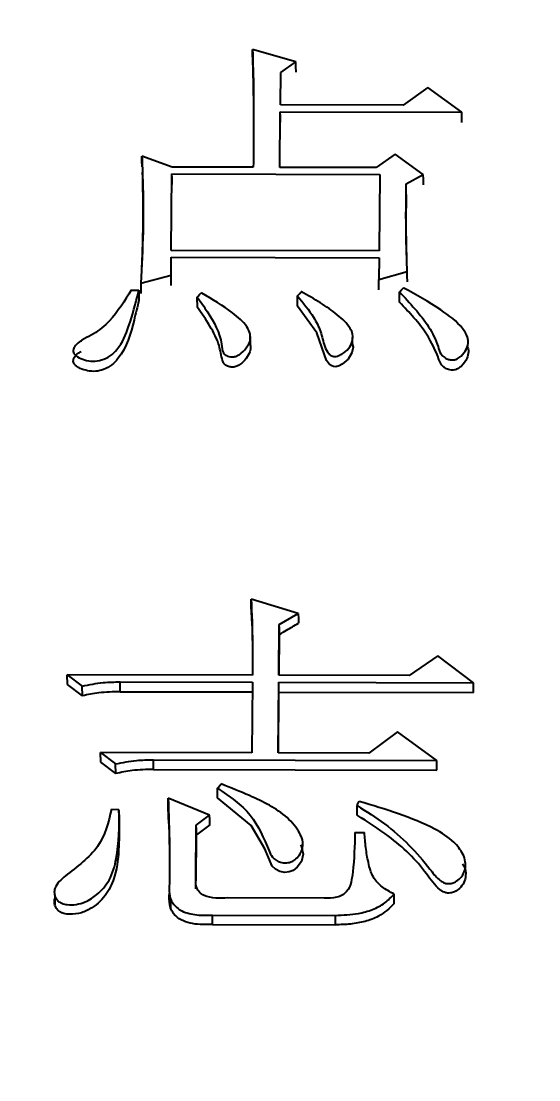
# Model space of a CAD drawing. Header units: millimetres. Extents: x 2312 to 3992, y 755 to 1943.
# Drawn here: x 2745.79 to 2748.46, y 1711.8 to 1717.25 of the extents above; entities that cross this region are included whole.
import ezdxf

# ---------------------------------------------------------------- set-up
doc = ezdxf.new("R2010")
doc.units = ezdxf.units.MM
doc.layers.add('标注', color=3, linetype='Continuous', lineweight=13)
doc.styles.add('SLDTEXTSTYLE1', font='txt.shx', dxfattribs={"width": 0.7, "bigfont": 'gbcbig.shx'})
doc.dimstyles.new('SLDDIMSTYLE12$0', dxfattribs={"dimtxt": 12, "dimasz": 10, "dimexe": 0, "dimexo": 0.0625, "dimgap": 0.875, "dimtad": 1, "dimdec": 1, "dimlfac": 1.8, "dimrnd": 1e-09, "dimzin": 12, "dimdsep": 46, "dimtxsty": 'SLDTEXTSTYLE1', "dimcen": 0.09, "dimdle": 8.16, "dimclrd": 3, "dimclre": 3, "dimadec": 0, "dimazin": 3, "dimtfac": 1, "dimtdec": 1, "dimtofl": 0, "dimtmove": 0, "dimatfit": 3, "dimfxl": 0, "dimfrac": 2, "dimtolj": 1, "dimlwd": 5, "dimlwe": 5, "dimarcsym": 0})

# ---------------------------------------------------------------- blocks, each defined once
blk = doc.blocks.new('*D45')
at = {"layer": 'Defpoints', "color": 0, "transparency": 16777216}
for p in [(2923.8087, 1855.6408), (2923.8087, 1839.6737), (2684.6011, 1694.1345)]:
    blk.add_point(p, dxfattribs=at)
at = {"layer": '标注', "color": 3, "lineweight": 5, "transparency": 16777216}
blk.add_line((2684.6011, 1694.197), (2684.6011, 1855.6408), dxfattribs=at)
at = {"layer": '标注', "color": 3, "linetype": 'Continuous', "lineweight": 5, "transparency": 16777216}
for p, q in [((2694.6011, 1855.6408), (2913.8087, 1855.6408)), ((2923.8087, 1839.7362), (2923.8087, 1855.6408))]:
    blk.add_line(p, q, dxfattribs=at)
at = {"layer": '标注', "color": 3, "transparency": 16777216}
for points in [[(2694.6011, 1857.3075), (2694.6011, 1853.9742), (2684.6011, 1855.6408)], [(2913.8087, 1857.3075), (2913.8087, 1853.9742), (2923.8087, 1855.6408)]]:
    blk.add_solid(points, dxfattribs=at)
at = {"layer": '标注', "color": 0, "transparency": 16777216, "insert": (2804.2049, 1867.9444), "char_height": 10, "attachment_point": 5, "style": 'SLDTEXTSTYLE1'}
blk.add_mtext('\\A1;{\\H2.28571x;290}', dxfattribs=at)

msp = doc.modelspace()

# ---------------------------------------------------------------- linework, layer by layer
at = {"color": 7, "linetype": 'Continuous', "lineweight": 25}
for p, q in [((2747.2102, 1717.0389), (2746.9869, 1717.1019)), ((2746.9881, 1717.0219), (2746.9875, 1717.047)), ((2747.1318, 1716.9834), (2747.2102, 1717.0389)), ((2747.1301, 1716.8163), (2747.1318, 1716.9834)), ((2747.1324, 1716.9291), (2747.1318, 1716.9834)), ((2747.8904, 1716.9052), (2747.7629, 1716.8149)), ((2748.0644, 1716.7794), (2747.8904, 1716.9052)), ((2747.127, 1716.4948), (2747.1298, 1716.7814)), ((2747.1298, 1716.7814), (2748.0644, 1716.7794)), ((2747.7629, 1716.8149), (2747.1301, 1716.8163)), ((2747.7216, 1716.5635), (2747.6235, 1716.4937)), ((2747.8666, 1716.4581), (2747.7216, 1716.5635)), ((2746.5721, 1716.496), (2746.4169, 1716.5523)), ((2746.5681, 1716.0673), (2746.5718, 1716.4609)), ((2746.5718, 1716.4609), (2747.6427, 1716.4586)), ((2746.9908, 1716.4951), (2746.5721, 1716.496)), ((2747.6235, 1716.4937), (2747.127, 1716.4948)), ((2747.6427, 1716.4586), (2747.6389, 1716.065)), ((2747.7785, 1716.4092), (2747.8666, 1716.4581)), ((2747.7791, 1716.3554), (2747.7785, 1716.4092)), ((2747.7791, 1716.3554), (2747.7786, 1716.2853)), ((2747.6389, 1716.065), (2746.5681, 1716.0673)), ((2746.5669, 1715.9403), (2746.5677, 1716.0321)), ((2746.5677, 1716.0321), (2747.6386, 1716.0298)), ((2746.5683, 1715.9789), (2746.5677, 1716.0321)), ((2747.6386, 1716.0298), (2747.6375, 1715.9168)), ((2747.6375, 1715.9168), (2747.784, 1715.9589)), ((2746.4107, 1715.8983), (2746.5669, 1715.9403)), ((2747.6381, 1715.8637), (2747.6375, 1715.9168)), ((2746.3617, 1715.8631), (2746.4006, 1715.863)), ((2746.4006, 1715.863), (2746.4012, 1715.81)), ((2747.7447, 1715.8), (2747.7441, 1715.8531)), ((2746.7027, 1715.7739), (2746.7021, 1715.827)), ((2747.2188, 1715.7799), (2747.2182, 1715.833)), ((2746.9755, 1715.5788), (2746.9749, 1715.6318)), ((2747.5012, 1715.6383), (2747.5012, 1715.6412)), ((2746.102, 1715.6011), (2746.1021, 1715.5967)), ((2747.5018, 1715.5882), (2747.5014, 1715.6188)), ((2748.0904, 1715.6267), (2748.0903, 1715.6302)), ((2747.2226, 1714.1984), (2746.9799, 1714.2712)), ((2746.9805, 1714.2203), (2746.9823, 1714.1607)), ((2747.1248, 1714.1408), (2747.2226, 1714.1984)), ((2747.1225, 1713.8799), (2747.1248, 1714.1408)), ((2747.1235, 1713.8799), (2747.1254, 1714.0901)), ((2747.9411, 1713.9797), (2747.7942, 1713.8785)), ((2748.1248, 1713.8415), (2747.9411, 1713.9797)), ((2746.0321, 1713.8823), (2746.1095, 1713.824)), ((2746.9862, 1713.8802), (2746.0321, 1713.8823)), ((2746.0328, 1713.832), (2746.0321, 1713.8823)), ((2746.3044, 1713.8454), (2746.9858, 1713.8439)), ((2746.305, 1713.7951), (2746.3044, 1713.8454)), ((2746.9858, 1713.8439), (2746.9826, 1713.4801)), ((2747.1189, 1713.4798), (2747.1221, 1713.8436)), ((2747.1221, 1713.8436), (2748.1248, 1713.8415)), ((2747.7942, 1713.8785), (2747.1225, 1713.8799)), ((2746.1101, 1713.7738), (2746.0328, 1713.832)), ((2746.1101, 1713.7738), (2746.1095, 1713.824)), ((2746.305, 1713.7951), (2746.9854, 1713.7937)), ((2747.12, 1713.4798), (2747.1228, 1713.7934)), ((2747.1228, 1713.7934), (2748.1255, 1713.7912)), ((2747.7332, 1713.5878), (2747.5862, 1713.4788)), ((2747.9364, 1713.4416), (2747.7332, 1713.5878)), ((2746.2038, 1713.4818), (2746.2812, 1713.4232)), ((2746.9826, 1713.4801), (2746.2038, 1713.4818)), ((2746.2045, 1713.432), (2746.2038, 1713.4818)), ((2747.5862, 1713.4788), (2747.1189, 1713.4798)), ((2746.2819, 1713.3735), (2746.2045, 1713.432)), ((2746.2819, 1713.3735), (2746.2812, 1713.4232)), ((2746.4761, 1713.4447), (2747.9364, 1713.4416)), ((2746.4767, 1713.395), (2746.4761, 1713.4447)), ((2746.4767, 1713.395), (2747.937, 1713.3918)), ((2746.8064, 1713.2483), (2746.8058, 1713.2979)), ((2746.7657, 1713.159), (2746.5523, 1713.2473)), ((2746.2596, 1713.1894), (2746.2986, 1713.1893)), ((2746.2987, 1713.1837), (2746.2993, 1713.1399)), ((2746.5553, 1713.1163), (2746.5529, 1713.1979)), ((2747.5261, 1713.1592), (2747.5254, 1713.2086)), ((2746.2999, 1713.1112), (2746.2992, 1713.161)), ((2746.6971, 1713.1079), (2746.7657, 1713.159)), ((2746.6947, 1712.829), (2746.6971, 1713.1079)), ((2746.7663, 1713.1097), (2746.6977, 1713.0586)), ((2747.5145, 1713.0695), (2747.5632, 1713.0694)), ((2746.6957, 1712.8205), (2746.6977, 1713.0586)), ((2747.2345, 1713.0526), (2747.2345, 1713.057)), ((2748.07, 1712.959), (2748.07, 1712.9594)), ((2746.5582, 1712.8073), (2746.5582, 1712.807)), ((2746.6953, 1712.7802), (2746.6947, 1712.829)), ((2745.9678, 1712.747), (2745.9684, 1712.6978)), ((2747.7169, 1712.7045), (2747.7163, 1712.7533)), ((2746.5641, 1712.7319), (2746.5647, 1712.6828)), ((2747.3559, 1712.732), (2746.8594, 1712.7331)), ((2746.7807, 1712.6449), (2747.4135, 1712.6435)), ((2746.7814, 1712.5963), (2746.7807, 1712.6449)), ((2747.4142, 1712.5949), (2747.4135, 1712.6435)), ((2746.7814, 1712.5963), (2747.4142, 1712.5949))]:
    msp.add_line(p, q, dxfattribs=at)
at = {"color": 7, "linetype": 'Continuous', "lineweight": 25, "flags": 128}
for points in [[(2746.9875, 1717.0474), (2746.9871, 1717.0777), (2746.9869, 1717.1019)], [(2747.2108, 1716.9844), (2747.2104, 1717.0148), (2747.2102, 1717.0389)], [(2747.1304, 1716.7273), (2747.1301, 1716.7575), (2747.1298, 1716.7814)], [(2748.065, 1716.7253), (2748.0646, 1716.7554), (2748.0644, 1716.7794)], [(2746.4175, 1716.4983), (2746.4172, 1716.5285), (2746.4169, 1716.5523)], [(2746.5724, 1716.4072), (2746.5721, 1716.4372), (2746.5718, 1716.4609)], [(2747.8672, 1716.4044), (2747.8668, 1716.4344), (2747.8666, 1716.4581)], [(2747.7846, 1715.9058), (2747.7842, 1715.9355), (2747.784, 1715.9589)], [(2746.5675, 1715.8873), (2746.5671, 1715.9169), (2746.5669, 1715.9403)], [(2746.4107, 1715.8983), (2746.411, 1715.8685), (2746.4113, 1715.8453)], [(2747.2181, 1715.8329), (2747.2231, 1715.8382), (2747.2304, 1715.8462), (2747.2378, 1715.8541)], [(2747.7441, 1715.853), (2747.7539, 1715.8636), (2747.7637, 1715.8742)], [(2746.7021, 1715.827), (2746.707, 1715.8323), (2746.7144, 1715.8402), (2746.7218, 1715.8481)], [(2747.5004, 1715.5879), (2747.5044, 1715.5688), (2747.4988, 1715.5396), (2747.48, 1715.5075), (2747.4483, 1715.481), (2747.4327, 1715.4732), (2747.4151, 1715.4686), (2747.4045, 1715.4689), (2747.3948, 1715.4721), (2747.3832, 1715.4803), (2747.3676, 1715.5009), (2747.3567, 1715.5292), (2747.3173, 1715.6428), (2747.2188, 1715.7799), (2747.2188, 1715.7799)], [(2746.9805, 1714.2203), (2746.9802, 1714.2488), (2746.9799, 1714.2712)], [(2747.2226, 1714.1984), (2747.223, 1714.17), (2747.2233, 1714.1476)], [(2747.1254, 1714.0901), (2747.125, 1714.1185), (2747.1248, 1714.1408)], [(2747.1228, 1713.7934), (2747.1224, 1713.8215), (2747.1221, 1713.8436)], [(2748.1255, 1713.7912), (2748.1251, 1713.8194), (2748.1248, 1713.8415)], [(2747.937, 1713.3918), (2747.9366, 1713.4197), (2747.9364, 1713.4416)], [(2746.8058, 1713.2979), (2746.8109, 1713.3036), (2746.8182, 1713.3117), (2746.8255, 1713.3198)], [(2746.5529, 1713.1979), (2746.5526, 1713.2255), (2746.5523, 1713.2473)], [(2747.2336, 1713.0068), (2747.2399, 1712.9962), (2747.247, 1712.9588), (2747.2383, 1712.9213), (2747.2173, 1712.8908), (2747.1967, 1712.8748), (2747.1756, 1712.8667), (2747.1525, 1712.8648), (2747.128, 1712.8691), (2747.1043, 1712.8811), (2747.0885, 1712.8975), (2747.0495, 1712.9866), (2746.9797, 1713.1056), (2746.8064, 1713.2483), (2746.8064, 1713.2483)], [(2746.7663, 1713.1097), (2746.766, 1713.1373), (2746.7657, 1713.159)], [(2746.6977, 1713.0586), (2746.6974, 1713.0862), (2746.6971, 1713.1079)]]:
    msp.add_lwpolyline(points, dxfattribs=at)
at = {"color": 7, "linetype": 'Continuous', "lineweight": 25}
for points, knots in [([(2746.9869, 1717.1019), (2746.9889, 1717.0319), (2746.9929, 1716.8962), (2746.9921, 1716.6939), (2746.9912, 1716.5613), (2746.9908, 1716.4951)], [0, 0, 0, 0, 0.347084, 0.67353, 1, 1, 1, 1]), ([(2746.9879, 1717.0365), (2746.9879, 1717.0365), (2746.9879, 1717.0366), (2746.9879, 1717.0347), (2746.9888, 1716.9799), (2746.9912, 1716.872), (2746.9922, 1716.7526), (2746.992, 1716.6902), (2746.9919, 1716.6572)], [0, 0, 0, 0, 0.001543, 0.005168, 0.028854, 0.459032, 0.714314, 1, 1, 1, 1]), ([(2746.4169, 1716.5523), (2746.4185, 1716.5104), (2746.4233, 1716.3809), (2746.4258, 1716.163), (2746.4157, 1715.9866), (2746.4107, 1715.8983)], [0, 0, 0, 0, 0.193295, 0.596284, 1, 1, 1, 1]), ([(2746.4186, 1716.4696), (2746.4207, 1716.3909), (2746.4237, 1716.2717), (2746.4197, 1716.0995), (2746.4169, 1716.0197), (2746.4155, 1715.9858), (2746.4149, 1715.9738), (2746.4149, 1715.973), (2746.4149, 1715.9726)], [0, 0, 0, 0, 0.507626, 0.768682, 0.896892, 0.948096, 0.973918, 1, 1, 1, 1]), ([(2747.784, 1715.9589), (2747.782, 1716.0079), (2747.7781, 1716.1076), (2747.7769, 1716.2577), (2747.778, 1716.3587), (2747.7785, 1716.4092)], [0, 0, 0, 0, 0.325541, 0.662724, 1, 1, 1, 1]), ([(2747.7822, 1716.0028), (2747.7822, 1716.0028), (2747.7822, 1716.0027), (2747.7822, 1716.005), (2747.7812, 1716.0358), (2747.7781, 1716.1561), (2747.7783, 1716.239), (2747.7784, 1716.2872)], [0, 0, 0, 0, 0.000255, 0.005923, 0.040858, 0.441469, 1, 1, 1, 1]), ([(2746.3618, 1715.863), (2746.328, 1715.8078), (2746.2771, 1715.7248), (2746.1732, 1715.6331), (2746.0925, 1715.6032), (2746.066, 1715.5668), (2746.0621, 1715.5527), (2746.0637, 1715.5414), (2746.0712, 1715.5298), (2746.0896, 1715.5155), (2746.1217, 1715.5022), (2746.1649, 1715.4947), (2746.2121, 1715.502), (2746.2556, 1715.523), (2746.3126, 1715.578), (2746.3574, 1715.6934), (2746.3857, 1715.797), (2746.4, 1715.8601), (2746.4006, 1715.863)], [0, 0, 0, 0, 0.193821, 0.291259, 0.3882, 0.408732, 0.421979, 0.432992, 0.444006, 0.462623, 0.497454, 0.535246, 0.573618, 0.617485, 0.662114, 0.796587, 0.990896, 1, 1, 1, 1]), ([(2747.2182, 1715.8329), (2747.248, 1715.7974), (2747.296, 1715.74), (2747.3406, 1715.6503), (2747.3517, 1715.5849), (2747.3714, 1715.5426), (2747.3889, 1715.527), (2747.4002, 1715.5217), (2747.4124, 1715.5204), (2747.4291, 1715.5237), (2747.4547, 1715.5364), (2747.4836, 1715.5608), (2747.5023, 1715.5969), (2747.5061, 1715.6339), (2747.4822, 1715.6839), (2747.4236, 1715.7386), (2747.3363, 1715.7991), (2747.2715, 1715.8357), (2747.238, 1715.854), (2747.2378, 1715.8541)], [0, 0, 0, 0, 0.157717, 0.254328, 0.350909, 0.399774, 0.416335, 0.42709, 0.437929, 0.451794, 0.477282, 0.52559, 0.572326, 0.618007, 0.657421, 0.765529, 0.879704, 0.999303, 1, 1, 1, 1]), ([(2747.7441, 1715.8531), (2747.7709, 1715.8246), (2747.8515, 1715.7386), (2747.9282, 1715.6316), (2747.9515, 1715.5399), (2747.9709, 1715.5179), (2747.9903, 1715.5071), (2748.0097, 1715.5026), (2748.0268, 1715.5034), (2748.0447, 1715.5099), (2748.0676, 1715.527), (2748.0878, 1715.5541), (2748.1005, 1715.588), (2748.0951, 1715.6262), (2748.055, 1715.6907), (2747.94, 1715.7762), (2747.831, 1715.8388), (2747.7644, 1715.8738), (2747.7637, 1715.8742)], [0, 0, 0, 0, 0.114058, 0.343944, 0.38483, 0.406326, 0.427861, 0.44408, 0.457452, 0.470826, 0.493362, 0.536019, 0.569578, 0.603341, 0.654864, 0.795433, 0.997908, 1, 1, 1, 1]), ([(2746.4012, 1715.8099), (2746.3931, 1715.7761), (2746.3684, 1715.6743), (2746.3359, 1715.5551), (2746.2636, 1715.4756), (2746.2229, 1715.4534), (2746.1792, 1715.4429), (2746.137, 1715.4459), (2746.1039, 1715.4566), (2746.081, 1715.4694), (2746.0687, 1715.4807), (2746.0633, 1715.4923), (2746.0633, 1715.5046), (2746.0702, 1715.5205), (2746.0839, 1715.5361), (2746.0976, 1715.5441), (2746.1032, 1715.5474)], [0, 0, 0, 0, 0.171113, 0.515192, 0.583243, 0.651488, 0.706904, 0.762448, 0.817554, 0.847867, 0.873223, 0.890599, 0.907977, 0.932948, 0.97232, 1, 1, 1, 1]), ([(2746.7021, 1715.827), (2746.7199, 1715.8017), (2746.7734, 1715.7254), (2746.8262, 1715.6298), (2746.8296, 1715.5491), (2746.8455, 1715.5294), (2746.858, 1715.5225), (2746.8732, 1715.5188), (2746.8906, 1715.5187), (2746.9107, 1715.5243), (2746.937, 1715.5426), (2746.9599, 1715.5701), (2746.9774, 1715.6041), (2746.9757, 1715.6393), (2746.9514, 1715.6914), (2746.8644, 1715.7641), (2746.7795, 1715.8161), (2746.7228, 1715.8475), (2746.7218, 1715.8481)], [0, 0, 0, 0, 0.10885, 0.328331, 0.384223, 0.399123, 0.414056, 0.428998, 0.446618, 0.465541, 0.491829, 0.549093, 0.587579, 0.626316, 0.676668, 0.792149, 0.99602, 1, 1, 1, 1]), ([(2748.0909, 1715.5771), (2748.091, 1715.577), (2748.0971, 1715.567), (2748.1011, 1715.5439), (2748.0924, 1715.5068), (2748.0716, 1715.4781), (2748.048, 1715.459), (2748.0301, 1715.451), (2748.0118, 1715.45), (2747.9937, 1715.4537), (2747.9754, 1715.4628), (2747.9568, 1715.4803), (2747.9345, 1715.5415), (2747.8956, 1715.6253), (2747.8196, 1715.7208), (2747.7698, 1715.7735), (2747.7447, 1715.8)], [0, 0, 0, 0, 0.000724, 0.057697, 0.115123, 0.193709, 0.223693, 0.253994, 0.276308, 0.298504, 0.33133, 0.364501, 0.415506, 0.655932, 0.827147, 1, 1, 1, 1]), ([(2746.9745, 1715.5785), (2746.9752, 1715.5764), (2746.9787, 1715.5653), (2746.9742, 1715.5408), (2746.9539, 1715.5096), (2746.9308, 1715.4837), (2746.9056, 1715.4695), (2746.8863, 1715.4655), (2746.867, 1715.4671), (2746.8505, 1715.4734), (2746.838, 1715.4853), (2746.8257, 1715.5204), (2746.8169, 1715.5876), (2746.769, 1715.6794), (2746.725, 1715.7422), (2746.7027, 1715.7739)], [0, 0, 0, 0, 0.012811, 0.068698, 0.141778, 0.22379, 0.255994, 0.288497, 0.318214, 0.348552, 0.37501, 0.40932, 0.564477, 0.780221, 1, 1, 1, 1]), ([(2746.9799, 1714.2712), (2746.9829, 1714.1958), (2746.9871, 1714.093), (2746.9868, 1713.9626), (2746.9864, 1713.9077), (2746.9862, 1713.8802)], [0, 0, 0, 0, 0.5798135, 0.7899014, 1, 1, 1, 1]), ([(2746.9829, 1714.1654), (2746.9829, 1714.1654), (2746.9829, 1714.1654), (2746.9839, 1714.1382), (2746.9861, 1714.0626), (2746.9866, 1713.9983), (2746.9867, 1713.9629), (2746.9866, 1713.9505), (2746.9866, 1713.9427)], [0, 0, 0, 0, 0.00624, 0.027658, 0.48421, 0.756982, 0.848014, 1, 1, 1, 1]), ([(2747.1254, 1714.0901), (2747.1376, 1714.0973), (2747.1601, 1714.1105), (2747.1927, 1714.1296), (2747.2131, 1714.1416), (2747.2233, 1714.1476)], [0, 0, 0, 0, 0.375401, 0.6877, 1, 1, 1, 1]), ([(2746.1095, 1713.824), (2746.1453, 1713.8312), (2746.2095, 1713.844), (2746.2753, 1713.845), (2746.3044, 1713.8454)], [0, 0, 0, 0, 0.5587761, 1, 1, 1, 1]), ([(2746.305, 1713.7951), (2746.268, 1713.7943), (2746.2021, 1713.7929), (2746.1382, 1713.7796), (2746.1101, 1713.7738)], [0, 0, 0, 0, 0.561154, 1, 1, 1, 1]), ([(2746.2812, 1713.4232), (2746.3171, 1713.4304), (2746.3812, 1713.4433), (2746.4471, 1713.4443), (2746.4761, 1713.4447)], [0, 0, 0, 0, 0.558776, 1, 1, 1, 1]), ([(2746.4767, 1713.395), (2746.4398, 1713.3942), (2746.3739, 1713.3928), (2746.3099, 1713.3794), (2746.2819, 1713.3735)], [0, 0, 0, 0, 0.561154, 1, 1, 1, 1]), ([(2746.8058, 1713.2979), (2746.8684, 1713.2557), (2746.9949, 1713.1704), (2747.0478, 1713.0275), (2747.0855, 1712.9464), (2747.1068, 1712.926), (2747.1308, 1712.9159), (2747.1575, 1712.9124), (2747.1835, 1712.9165), (2747.2083, 1712.9303), (2747.2288, 1712.9522), (2747.2451, 1712.9834), (2747.2487, 1713.0236), (2747.225, 1713.0826), (2747.1451, 1713.178), (2746.9935, 1713.2528), (2746.874, 1713.3005), (2746.8255, 1713.3198)], [0, 0, 0, 0, 0.1760755, 0.3558005, 0.3871839, 0.4068564, 0.4266091, 0.4459122, 0.4664044, 0.4840724, 0.5109685, 0.5392255, 0.5737548, 0.6154535, 0.7028372, 0.8793209, 1, 1, 1, 1]), ([(2746.5523, 1713.2473), (2746.5552, 1713.1646), (2746.5592, 1713.0501), (2746.5589, 1712.9033), (2746.5585, 1712.8393), (2746.5582, 1712.8073)], [0, 0, 0, 0, 0.564844, 0.782416, 1, 1, 1, 1]), ([(2746.2596, 1713.1894), (2746.2439, 1713.1219), (2746.2122, 1712.9853), (2746.0691, 1712.8855), (2745.9899, 1712.8183), (2745.9678, 1712.7877), (2745.9643, 1712.7575), (2745.9706, 1712.7347), (2745.9842, 1712.7163), (2746.005, 1712.7035), (2746.0373, 1712.6964), (2746.0791, 1712.6979), (2746.1339, 1712.7139), (2746.1959, 1712.7549), (2746.2593, 1712.8298), (2746.2993, 1712.9803), (2746.3006, 1713.1032), (2746.2987, 1713.1877), (2746.2986, 1713.1893)], [0, 0, 0, 0, 0.167215, 0.33813, 0.370816, 0.403931, 0.424464, 0.444976, 0.461232, 0.477579, 0.497813, 0.530159, 0.564044, 0.617475, 0.692548, 0.788163, 0.995869, 1, 1, 1, 1]), ([(2747.5254, 1713.2086), (2747.5736, 1713.1784), (2747.7193, 1713.0873), (2747.8507, 1712.9492), (2747.9347, 1712.8363), (2747.9668, 1712.8133), (2747.9866, 1712.8064), (2748.0059, 1712.8065), (2748.0286, 1712.8136), (2748.0519, 1712.8292), (2748.0727, 1712.8533), (2748.0844, 1712.8843), (2748.0848, 1712.9212), (2748.0685, 1712.9696), (2748.0186, 1713.0318), (2747.9053, 1713.1042), (2747.7373, 1713.1688), (2747.6041, 1713.2101), (2747.5358, 1713.2304), (2747.5354, 1713.2306)], [0, 0, 0, 0, 0.116645, 0.352778, 0.404265, 0.422596, 0.433796, 0.445067, 0.459075, 0.479915, 0.50165, 0.526904, 0.553568, 0.585783, 0.641712, 0.723959, 0.85926, 0.999243, 1, 1, 1, 1]), ([(2747.5254, 1713.2086), (2747.5263, 1713.2105), (2747.5284, 1713.2151), (2747.5317, 1713.2224), (2747.5342, 1713.2278), (2747.5354, 1713.2306)], [0, 0, 0, 0, 0.254544, 0.627321, 1, 1, 1, 1]), ([(2746.2993, 1713.1399), (2746.2996, 1713.093), (2746.3003, 1712.9947), (2746.2872, 1712.8638), (2746.2414, 1712.7525), (2746.1758, 1712.6885), (2746.1064, 1712.654), (2746.0546, 1712.6467), (2746.0167, 1712.6516), (2745.9935, 1712.6609), (2745.9769, 1712.6764), (2745.9676, 1712.6965), (2745.9647, 1712.7179), (2745.9696, 1712.731), (2745.9718, 1712.7369)], [0, 0, 0, 0, 0.196767, 0.41149, 0.545644, 0.680565, 0.752113, 0.82424, 0.858618, 0.88553, 0.912608, 0.943338, 0.974479, 1, 1, 1, 1]), ([(2748.0693, 1712.9095), (2748.0716, 1712.9058), (2748.0835, 1712.8872), (2748.0873, 1712.8527), (2748.0782, 1712.812), (2748.0564, 1712.7832), (2748.031, 1712.7657), (2748.0088, 1712.7582), (2747.9903, 1712.7572), (2747.9708, 1712.7627), (2747.9278, 1712.7914), (2747.8562, 1712.9044), (2747.7169, 1713.0382), (2747.581, 1713.1243), (2747.5261, 1713.1592)], [0, 0, 0, 0, 0.016329, 0.083527, 0.130671, 0.178043, 0.214445, 0.237447, 0.255898, 0.274399, 0.304276, 0.435157, 0.771379, 1, 1, 1, 1]), ([(2746.5556, 1713.1203), (2746.5556, 1713.1203), (2746.5556, 1713.1202), (2746.5565, 1713.0877), (2746.5589, 1712.986), (2746.5588, 1712.9153), (2746.5587, 1712.8772)], [0, 0, 0, 0, 0.008232, 0.02457, 0.475078, 1, 1, 1, 1]), ([(2747.5145, 1713.0695), (2747.5128, 1713.0018), (2747.5106, 1712.9165), (2747.4962, 1712.8151), (2747.4783, 1712.7623), (2747.4203, 1712.7307), (2747.3777, 1712.7316), (2747.3559, 1712.732)], [0, 0, 0, 0, 0.4892497, 0.6162372, 0.744434, 0.8691035, 1, 1, 1, 1]), ([(2747.7163, 1712.7533), (2747.6945, 1712.7646), (2747.6518, 1712.787), (2747.6015, 1712.843), (2747.5825, 1712.915), (2747.5694, 1712.9919), (2747.5653, 1713.0436), (2747.5632, 1713.0694)], [0, 0, 0, 0, 0.1782466, 0.3507176, 0.5677642, 0.783983, 1, 1, 1, 1]), ([(2746.5582, 1712.8073), (2746.5571, 1712.7898), (2746.5548, 1712.7549), (2746.5727, 1712.7021), (2746.6244, 1712.6596), (2746.6997, 1712.6427), (2746.7536, 1712.6441), (2746.7807, 1712.6449)], [0, 0, 0, 0, 0.177075, 0.355185, 0.539821, 0.768081, 1, 1, 1, 1]), ([(2746.8594, 1712.7331), (2746.8387, 1712.732), (2746.7976, 1712.7299), (2746.7453, 1712.7393), (2746.7129, 1712.7612), (2746.6942, 1712.7901), (2746.6945, 1712.8138), (2746.6947, 1712.829)], [0, 0, 0, 0, 0.261897, 0.520283, 0.6502, 0.775521, 1, 1, 1, 1]), ([(2746.7814, 1712.5963), (2746.7469, 1712.5953), (2746.6792, 1712.5936), (2746.5885, 1712.629), (2746.5551, 1712.6966), (2746.5576, 1712.7379), (2746.5589, 1712.7584)], [0, 0, 0, 0, 0.295762, 0.57969, 0.790893, 1, 1, 1, 1]), ([(2747.4135, 1712.6435), (2747.4535, 1712.645), (2747.519, 1712.6473), (2747.6052, 1712.6715), (2747.6704, 1712.7045), (2747.7011, 1712.7372), (2747.7163, 1712.7533)], [0, 0, 0, 0, 0.347715, 0.570463, 0.78838, 1, 1, 1, 1]), ([(2747.7169, 1712.7045), (2747.6918, 1712.6803), (2747.6499, 1712.6398), (2747.5667, 1712.6106), (2747.4915, 1712.5965), (2747.44, 1712.5954), (2747.4142, 1712.5949)], [0, 0, 0, 0, 0.328453, 0.549484, 0.774102, 1, 1, 1, 1])]:
    msp.add_open_spline(points, degree=3, knots=knots, dxfattribs=at)

# ---------------------------------------------------------------- dimensions: what is measured, and where the dimension line sits
at = {"layer": '标注'}
dim = msp.add_linear_dim(base=(2923.8087, 1855.6408), p1=(2684.6011, 1694.1345), p2=(2923.8087, 1839.6737), text='{\\H2.28571x;290}', dimstyle='SLDDIMSTYLE12$0', override={"dimtxt": 10, "dimtdec": 3, "dimtzin": 0}, dxfattribs=at)
dim.commit()
dim.dimension.update_dxf_attribs({"geometry": '*D45', "text_midpoint": (2804.2049, 1855.6408), "dimtype": 160})

doc.saveas('drawing.dxf')
